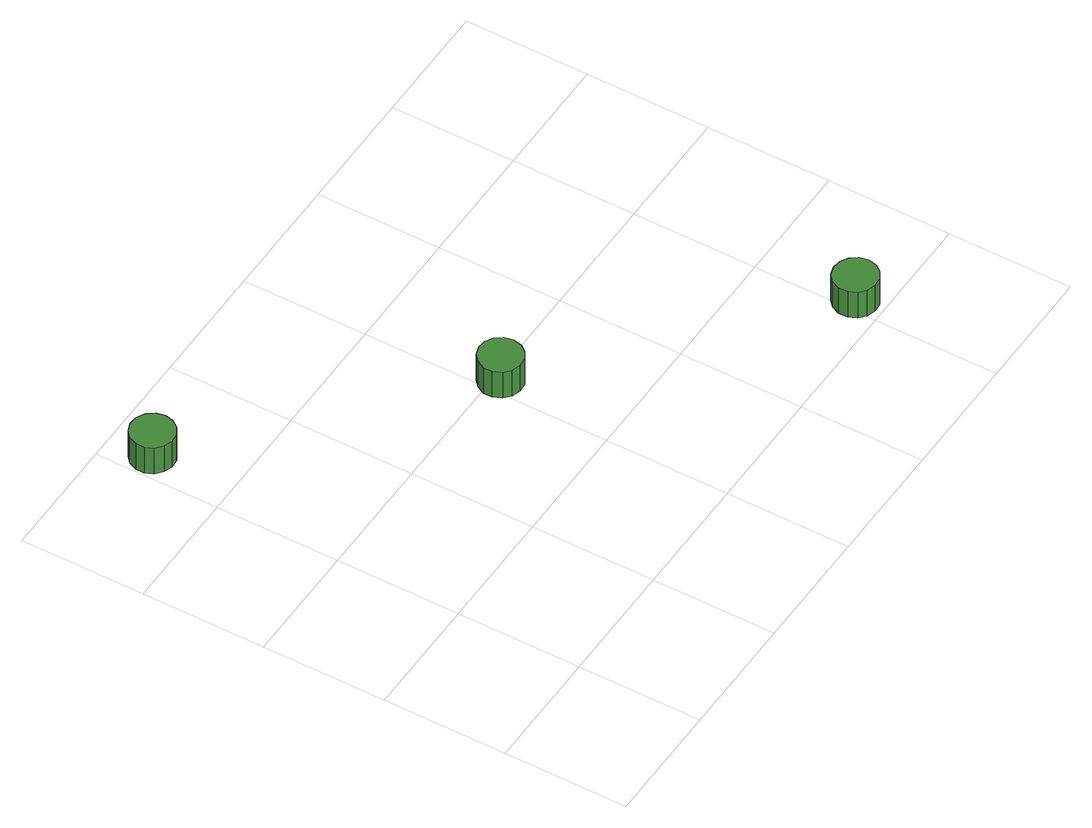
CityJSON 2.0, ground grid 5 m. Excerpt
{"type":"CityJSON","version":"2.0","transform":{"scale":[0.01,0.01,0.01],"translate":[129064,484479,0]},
"CityObjects":{
"tree1":{"type":"SolitaryVegetationObject","attributes":{"function":"something"},"geometry":[{"type":"MultiSurface","lod":"1","boundaries":[[[0,1,2,3,4,5,6,7,8,9,10,11,12,13,14]],[[15,16,17,18,19,20,21,22,23,24,25,26,27,28,29]],[[0,29,28,1]],[[1,28,27,2]],[[2,27,26,3]],[[3,26,25,4]],[[4,25,24,5]],[[5,24,23,6]],[[6,23,22,7]],[[7,22,21,8]],[[8,21,20,9]],[[9,20,19,10]],[[10,19,18,11]],[[11,18,17,12]],[[12,17,16,13]],[[13,16,15,14]],[[14,15,29,0]]]}]},
"tree2":{"type":"SolitaryVegetationObject","attributes":{"function":"something"},"geometry":[{"type":"MultiSurface","lod":"1","boundaries":[[[30,31,32,33,34,35,36,37,38,39,40,41,42,43,44]],[[45,46,47,48,49,50,51,52,53,54,55,56,57,58,59]],[[30,59,58,31]],[[31,58,57,32]],[[32,57,56,33]],[[33,56,55,34]],[[34,55,54,35]],[[35,54,53,36]],[[36,53,52,37]],[[37,52,51,38]],[[38,51,50,39]],[[39,50,49,40]],[[40,49,48,41]],[[41,48,47,42]],[[42,47,46,43]],[[43,46,45,44]],[[44,45,59,30]]]}]},
"tree3":{"type":"SolitaryVegetationObject","attributes":{"function":"something"},"geometry":[{"type":"MultiSurface","lod":"1","boundaries":[[[60,61,62,63,64,65,66,67,68,69,70,71,72,73,74]],[[75,76,77,78,79,80,81,82,83,84,85,86,87,88,89]],[[60,89,88,61]],[[61,88,87,62]],[[62,87,86,63]],[[63,86,85,64]],[[64,85,84,65]],[[65,84,83,66]],[[66,83,82,67]],[[67,82,81,68]],[[68,81,80,69]],[[69,80,79,70]],[[70,79,78,71]],[[71,78,77,72]],[[72,77,76,73]],[[73,76,75,74]],[[74,75,89,60]]]}]}
},
"vertices":[
[183,1824,174],[175,1859,174],[154,1889,174],[122,1907,174],[86,1911,174],[52,1899,174],[25,1875,174],[10,1842,174],[10,1806,174],[25,1773,174],[52,1749,174],[86,1737,174],[122,1741,174],[154,1759,174],[175,1789,174],[175,1789,45],[154,1759,45],[122,1741,45],[86,1737,45],[52,1749,45],[25,1773,45],[10,1806,45],[10,1842,45],[25,1875,45],[52,1899,45],[86,1911,45],[122,1907,45],[154,1889,45],[175,1859,45],[183,1824,45],
[1146,973,171],[1138,1009,171],[1117,1038,171],[1086,1056,171],[1050,1060,171],[1015,1049,171],[988,1024,171],[973,991,171],[973,955,171],[988,922,171],[1015,898,171],[1050,887,171],[1086,890,171],[1117,909,171],[1138,938,171],[1138,938,42],[1117,909,42],[1086,890,42],[1050,887,42],[1015,898,42],[988,922,42],[973,955,42],[973,991,42],[988,1024,42],[1015,1049,42],[1050,1060,42],[1086,1056,42],[1117,1038,42],[1138,1009,42],[1146,973,42],
[2136,111,171],[2129,147,171],[2107,176,171],[2076,194,171],[2040,198,171],[2005,187,171],[1979,163,171],[1964,129,171],[1964,93,171],[1979,60,171],[2005,36,171],[2040,25,171],[2076,28,171],[2107,47,171],[2129,76,171],[2129,76,42],[2107,47,42],[2076,28,42],[2040,25,42],[2005,36,42],[1979,60,42],[1964,93,42],[1964,129,42],[1979,163,42],[2005,187,42],[2040,198,42],[2076,194,42],[2107,176,42],[2129,147,42],[2136,111,42]
]}
